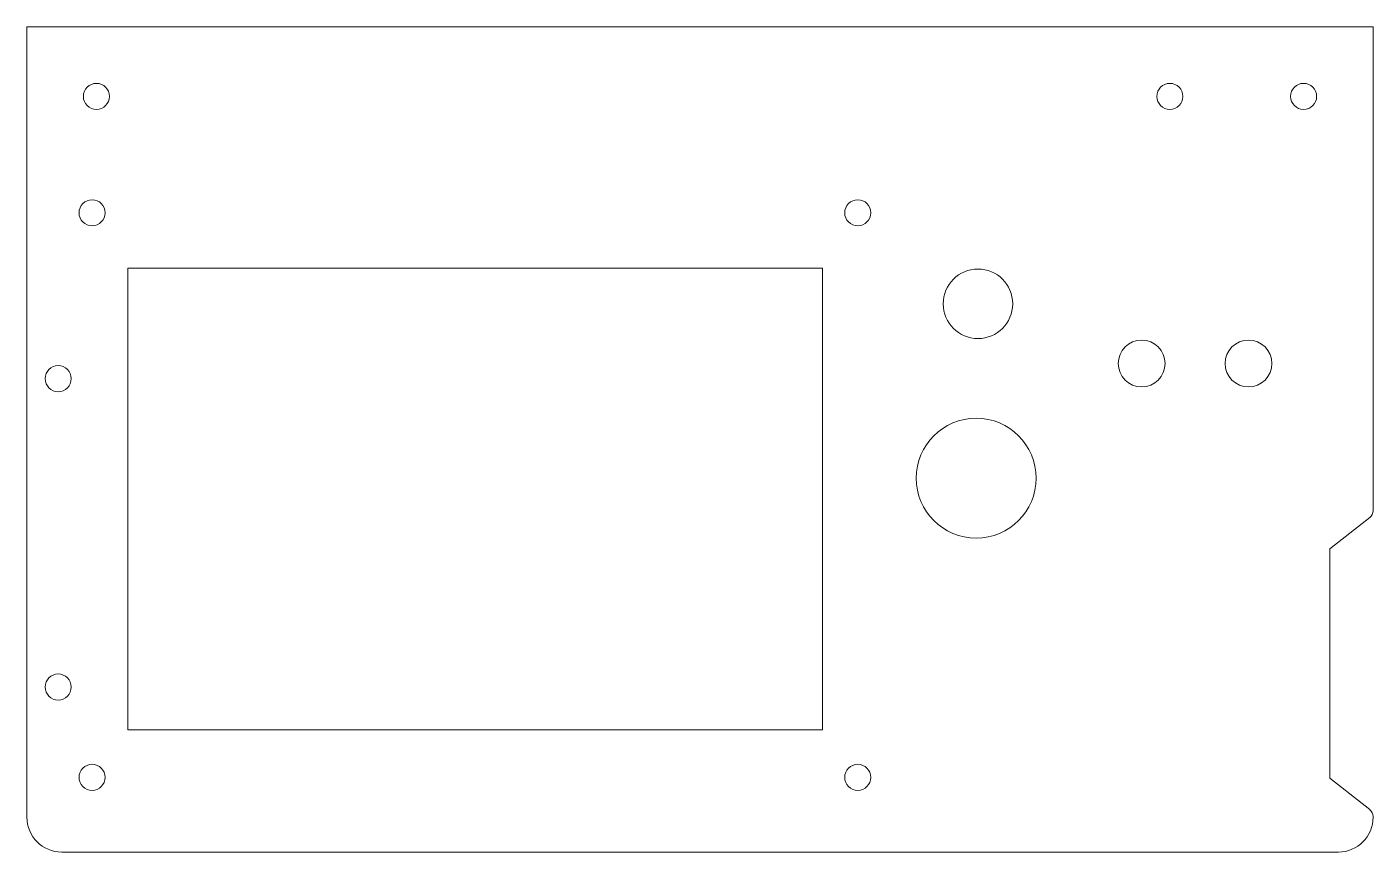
# Model space of a CAD drawing. Header units: millimetres. Extents: x -49 to 106, y -67 to 28.
import ezdxf

# ---------------------------------------------------------------- set-up
doc = ezdxf.new("R2010")
doc.units = ezdxf.units.MM

msp = doc.modelspace()

# ---------------------------------------------------------------- linework, layer by layer
at = {"color": 7, "linetype": 'Continuous', "lineweight": 15}
for p, q in [((105.68, 28.28), (-49.32, 28.28)), ((-49.32, 28.28), (-49.32, -62.72)), ((105.68, -27.42), (105.68, 28.28)), ((42.28, 0.5), (-37.72, 0.5)), ((-37.72, 0.5), (-37.72, -52.66)), ((42.28, -52.66), (42.28, 0.5)), ((105.29, -28.21), (100.68, -31.82)), ((100.68, -31.82), (100.68, -58.22)), ((-37.72, -52.66), (42.28, -52.66)), ((100.68, -58.22), (105.29, -61.84)), ((105.68, -62.72), (105.68, -62.63)), ((-45.32, -66.72), (101.68, -66.72))]:
    msp.add_line(p, q, dxfattribs=at)
for centre, radius in [((-41.32, 20.28), 1.5), ((82.28, 20.28), 1.5), ((97.68, 20.28), 1.5), ((-41.82, 6.88), 1.5), ((46.34, 6.88), 1.5), ((60.18, -3.6), 4), ((79.03, -10.47), 2.7), ((91.33, -10.47), 2.7), ((-45.72, -12.22), 1.5), ((59.98, -23.68), 6.9), ((-45.72, -47.72), 1.5), ((-41.82, -58.12), 1.5), ((46.34, -58.12), 1.5)]:
    msp.add_circle(centre, radius, dxfattribs=at)
for centre, radius, start, end in [((104.68, -27.42), 1, 308.0649, 0), ((104.68, -62.63), 1, 0, 51.9351), ((-45.32, -62.72), 4, 180, 270), ((101.68, -62.72), 4, 270, 0)]:
    msp.add_arc(centre, radius, start, end, dxfattribs=at)

doc.saveas('drawing.dxf')
